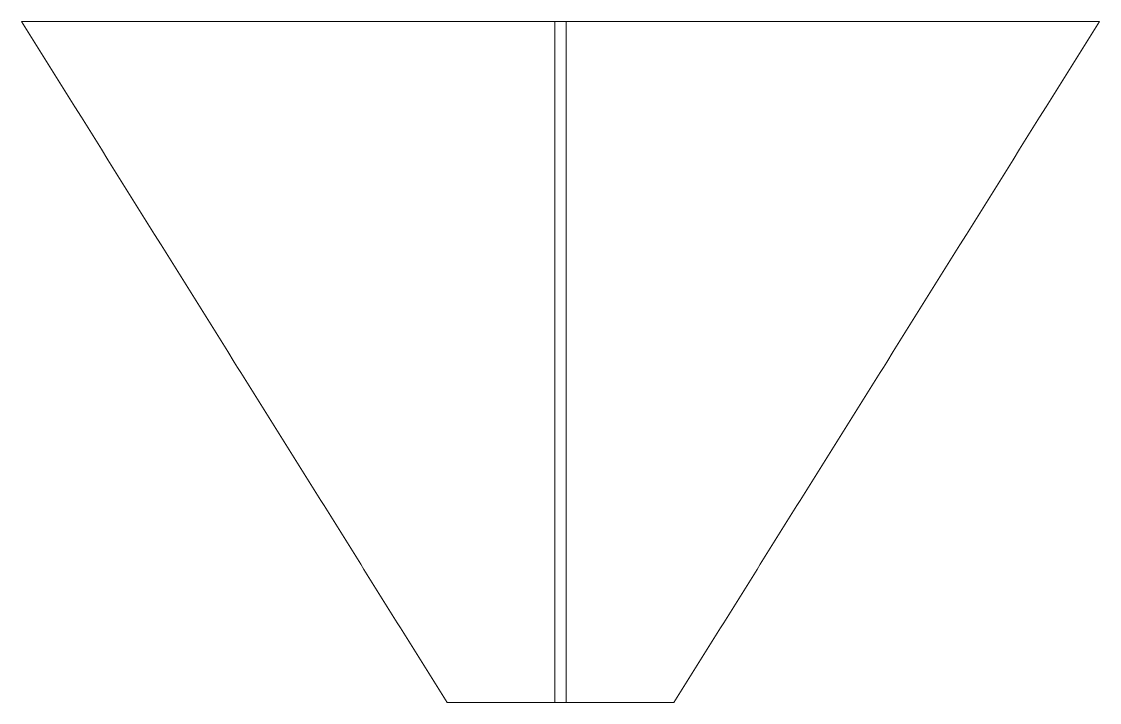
# Paper-space layout 'Notes Area' of a CAD drawing. Header units: millimetres. Extents: x -238 to 238, y -300 to 0.
import ezdxf

# ---------------------------------------------------------------- set-up
doc = ezdxf.new("R2010")
doc.units = ezdxf.units.MM

psp = doc.layouts.new('Notes Area')

# ---------------------------------------------------------------- linework, layer by layer
at = {"color": 7, "linetype": 'Continuous', "lineweight": 15}
for p, q in [((-237.5, 0), (237.5, 0)), ((-49.94, -300), (-2.5, -300)), ((2.5, -300), (49.94, -300))]:
    psp.add_line(p, q, dxfattribs=at)
for points, knots in [([(-49.94, -300), (-57.77, -287.51), (-65.59, -275.01), (-81.22, -250.02), (-89.04, -237.52), (-112.48, -200.02), (-128.11, -175.01), (-174.99, -100.01), (-206.25, -50), (-237.5, 0)], [0, 0, 0, 0, 0.125, 0.125, 0.25, 0.25, 0.5, 0.5, 1, 1, 1, 1]), ([(-2.5, -300), (-2.5, -287.51), (-2.5, -275.01), (-2.5, -250.01), (-2.5, -237.51), (-2.5, -200.01), (-2.5, -175.01), (-2.5, -100.01), (-2.5, -50), (-2.5, 0)], [0, 0, 0, 0, 0.125, 0.125, 0.25, 0.25, 0.5, 0.5, 1, 1, 1, 1]), ([(2.5, -300), (2.5, -287.51), (2.5, -275.01), (2.5, -250.01), (2.5, -237.51), (2.5, -200.01), (2.5, -175.01), (2.5, -100.01), (2.5, -50), (2.5, 0)], [0, 0, 0, 0, 0.125, 0.125, 0.25, 0.25, 0.5, 0.5, 1, 1, 1, 1]), ([(237.5, 0), (206.25, -50), (174.99, -100.01), (128.11, -175.01), (112.48, -200.02), (89.04, -237.52), (81.22, -250.02), (65.59, -275.01), (57.77, -287.51), (49.94, -300)], [0, 0, 0, 0, 0.5, 0.5, 0.75, 0.75, 0.875, 0.875, 1, 1, 1, 1]), ([(-2.5, -300), (-1.67, -300), (-0.83, -300), (0.83, -300), (1.67, -300), (2.5, -300)], [0.4762867, 0.4762867, 0.4762867, 0.4762867, 0.50000001, 0.50000001, 0.5237133, 0.5237133, 0.5237133, 0.5237133])]:
    psp.add_open_spline(points, degree=3, knots=knots, dxfattribs=at)
psp.add_open_spline([(-50, -300), (-50, -300), (-49.98, -300), (-49.94, -300)], degree=3, dxfattribs=at)

doc.saveas('drawing.dxf')
